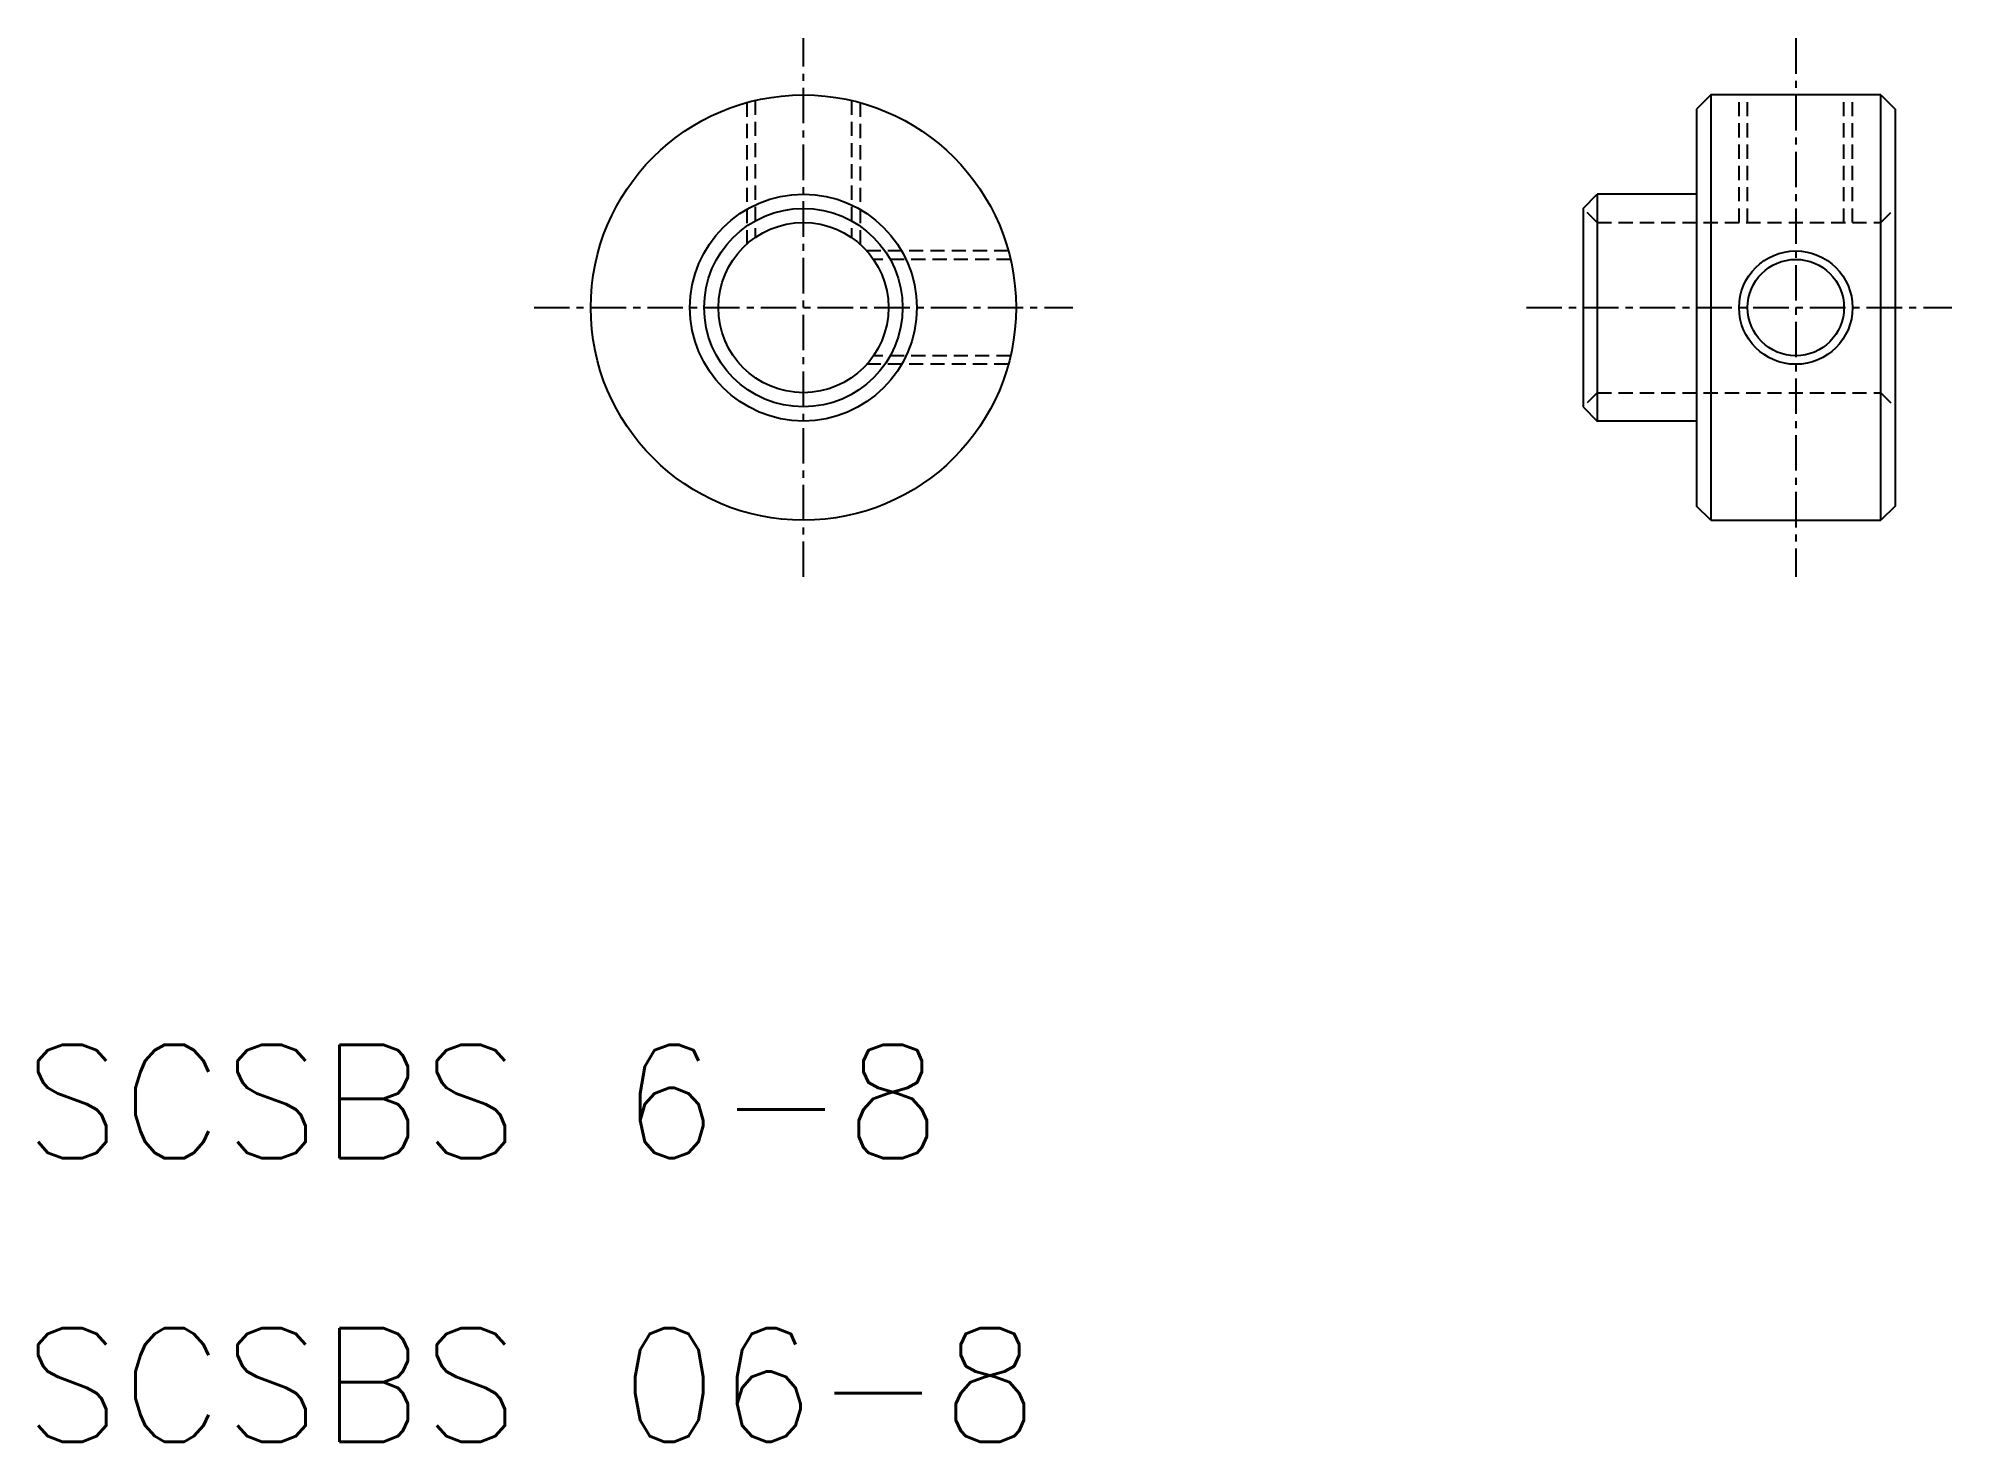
# Model space of a CAD drawing. Extents: x 703.4 to 770.8, y 84.3 to 133.8.
import ezdxf

# ---------------------------------------------------------------- set-up
doc = ezdxf.new("R2010")
doc.units = 0
doc.linetypes.add('CENTER', pattern=[2, 1.25, -0.25, 0.25, -0.25])
doc.linetypes.add('DASHED', pattern=[0.75, 0.5, -0.25])
doc.layers.get('0').update_dxf_attribs({"linetype": 'CONTINUOUS'})
doc.layers.add('CENTER', color=1, linetype='CENTER')
doc.styles.get("Standard").update_dxf_attribs({"font": 'txt.shx', "bigfont": 'bigfont.shx'})

msp = doc.modelspace()

# ---------------------------------------------------------------- linework, layer by layer
at = {"color": 3, "linetype": 'DASHED'}
for p, q in [((728.649, 131.604), (728.649, 126.771)), ((732.049, 131.604), (732.049, 126.771)), ((763.349, 127.3), (763.349, 131.8)), ((763.649, 127.3), (763.649, 131.8)), ((767.049, 127.3), (767.049, 131.8)), ((767.349, 127.3), (767.349, 131.8)), ((728.349, 131.528), (728.349, 126.536)), ((732.349, 131.528), (732.349, 126.536)), ((758.349, 127.3), (757.849, 127.8)), ((768.349, 127.3), (768.849, 127.8)), ((758.349, 127.3), (768.349, 127.3)), ((737.578, 126.3), (732.585, 126.3)), ((737.654, 126), (732.821, 126)), ((737.578, 122.3), (732.585, 122.3)), ((737.654, 122.6), (732.821, 122.6)), ((758.349, 121.3), (757.849, 120.8)), ((758.349, 121.3), (768.349, 121.3)), ((768.349, 121.3), (768.849, 120.8))]:
    msp.add_line(p, q, dxfattribs=at)
at = {"color": 7, "linetype": 'CONTINUOUS'}
for p, q in [((762.349, 131.8), (761.849, 131.3)), ((768.349, 131.8), (762.349, 131.8)), ((762.349, 131.8), (762.349, 116.8)), ((768.349, 131.8), (768.849, 131.3)), ((768.349, 116.8), (768.349, 131.8)), ((761.849, 131.3), (761.849, 117.3)), ((768.849, 131.3), (768.849, 117.3)), ((757.849, 127.8), (758.349, 128.3)), ((761.849, 128.3), (758.349, 128.3)), ((758.349, 128.3), (758.349, 120.3)), ((757.849, 127.8), (757.849, 120.8)), ((757.849, 120.8), (758.349, 120.3)), ((761.849, 120.3), (758.349, 120.3)), ((762.349, 116.8), (761.849, 117.3)), ((762.349, 116.8), (768.349, 116.8)), ((768.849, 117.3), (768.349, 116.8))]:
    msp.add_line(p, q, dxfattribs=at)
for centre, radius in [((730.349, 124.3), 7.5), ((730.349, 124.3), 4), ((730.349, 124.3), 3.5), ((730.349, 124.3), 3), ((765.349, 124.3), 1.7)]:
    msp.add_circle(centre, radius, dxfattribs=at)
at = {"color": 3, "linetype": 'CONTINUOUS'}
msp.add_circle((765.349, 124.3), 2, dxfattribs=at)
at = {"layer": 'CENTER', "color": 1, "linetype": 'CENTER'}
for p, q in [((730.349, 114.8), (730.349, 133.8)), ((765.349, 133.8), (765.349, 114.8)), ((720.849, 124.3), (739.849, 124.3)), ((755.849, 124.3), (770.849, 124.3))]:
    msp.add_line(p, q, dxfattribs=at)

# ---------------------------------------------------------------- texts
at = {"color": 7, "linetype": 'CONTINUOUS'}
for s, p in [('SCSBS 6-8', (702.849, 94.3)), ('SCSBS 06-8', (702.849, 84.3))]:
    msp.add_text(s, height=4, dxfattribs=at).set_placement(p)

doc.saveas('drawing.dxf')
